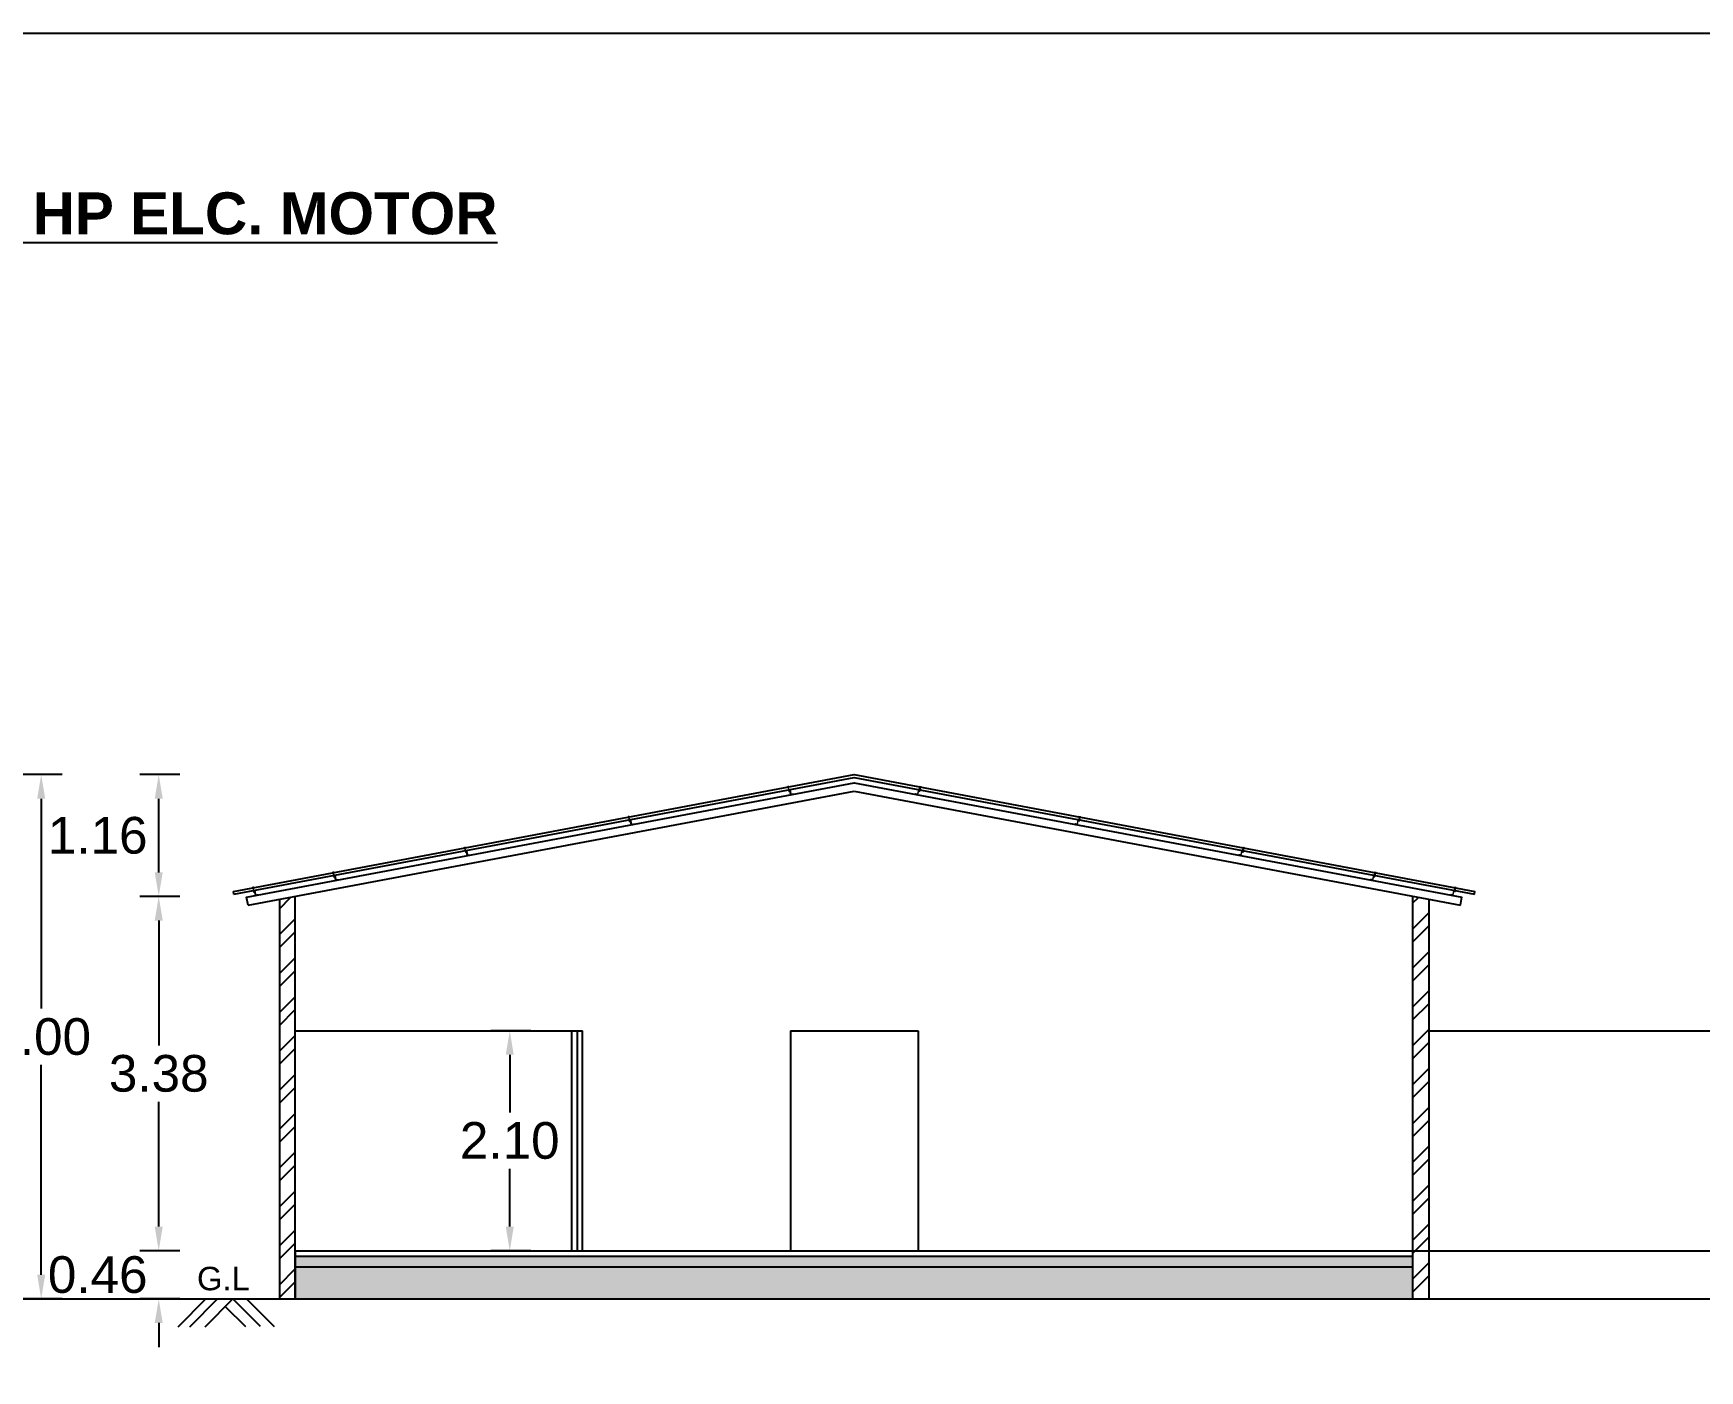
# Model space of a CAD drawing. Header units: metres. Extents: x 3715 to 4596, y 2418 to 2709.
# Drawn here: x 4073.72 to 4089.63, y 2562.76 to 2575.53 of the extents above; entities that cross this region are included whole.
import ezdxf

# ---------------------------------------------------------------- set-up
doc = ezdxf.new("R2010")
doc.units = ezdxf.units.M
doc.header["$MEASUREMENT"] = 0
doc.layers.add('BLK_6_PLINTH_HEIGHT', color=7, linetype='Continuous')
doc.styles.get("Standard").update_dxf_attribs({"font": 'arial.ttf'})
doc.dimstyles.get("Standard").update_dxf_attribs({"dimtxt": 0.35, "dimasz": 0.23, "dimexe": 0.18, "dimexo": 0.0625, "dimgap": 0.09, "dimtad": 0, "dimtih": 1, "dimtoh": 1, "dimzin": 0, "dimdsep": 46, "dimtxsty": 'Standard', "dimcen": 0.09, "dimadec": 0, "dimazin": 0, "dimtfac": 1, "dimtofl": 0, "dimtmove": 2, "dimatfit": 3, "dimfxl": 0, "dimtolj": 1, "dimtzin": 0, "dimarcsym": 0})
pattern_1 = [(45, (-9551.703599911916, 1769.26615333448), (-0.1856155300614687, 0.1856155300614688), []), (45, (-9551.579856225417, 1769.26615333448), (-0.1856155300614687, 0.1856155300614688), [])]

# ---------------------------------------------------------------- blocks, each defined once
blk = doc.blocks.new('z1')
at = {"lineweight": 13}
for p, q in [((-26.21266763677704, 38.51247690804303), (-36.7593618912797, 42.12602257321122)), ((-25.81486624268291, 35.83836520073237), (-36.36166423504618, 39.45194640895352)), ((-25.41706484858878, 33.16425349345081), (-35.96396657879814, 36.7778702446958)), ((-25.01926345449465, 30.49014178616926), (-35.56626892255008, 34.10379408040899)), ((-24.6214620604078, 27.8160300788586), (-35.1685712663093, 31.42971791615128)), ((-24.22366066631366, 25.14191837157705), (-34.77087361006852, 28.75564175189357)), ((-23.82585927222681, 22.46780666426639), (-34.37317595382046, 26.08156558763585)), ((-23.4280578781254, 19.79369495695573), (-33.97547829758696, 23.40748942334903)), ((-23.03025648404582, 17.11958324967418), (-33.57778064133891, 20.73341325909132)), ((-22.63245508994442, 14.44547154236352), (-33.1800829851054, 18.0593370948045)), ((-22.23465369585028, 11.77135983508196), (-32.78238532885735, 15.38526093054679))]:
    blk.add_line(p, q, dxfattribs=at)
for points in [[(11.97517658911238, -79.09864186949562, 0.4142135623775085), (23.35940389663301, -87.4890750295308), (43.13406436382503, -84.49528088216903, -0.4142135623734347), (54.51829167132382, -92.88571404234972), (5.081640501666698, -100.3701994107396), (5.081640501666698, -100.3701994107396), (5.081640501666698, -100.3701994107396), (5.081640501666698, -100.3701994107396), (5.081640501666698, -100.3701994107396), (54.51829167074174, -92.88571404336835), (54.51829167074174, -92.88571404336835), (54.51829167074174, -92.88571404336835), (5.081640502714435, -100.370199410594), (-6.893536086485255, -21.27155754083651, 0.4142135623728482), (-18.27776339410775, -12.88112438068492), (-38.0524238614089, -15.87491852804669, -0.4142135623694903), (-49.43665116898047, -7.484485367895102), (-5.82077e-11, 4.074536e-10), (11.97519210710015, -79.09874436972314)], [(-21.48930624488276, 52.32279170819675), (-21.48930624478817, 52.32279170810943, 0.2075221368599872), (-32.17818170858663, 56.78417078964412), (-31.79311866331409, 54.15623434458393), (-35.71128038661846, 53.58211875369307), (-36.0935832311734, 56.19121768284821, 0.2074988253480233), (-44.98160288141661, 48.76616426109103), (-44.98160288140934, 48.76616426109103)]]:
    blk.add_lwpolyline(points, format="xyb", dxfattribs=at)
for points in [[(-47.91813996098063, 48.32158583021373), (-18.55276916531875, 52.76737013907404), (-17.81180511381535, 47.87314167310251), (-47.17717590949904, 43.42735736424219)], [(56.81604760282789, -91.92402572670834), (56.81604760282789, -91.92402572670834)]]:
    blk.add_lwpolyline(points, close=True, dxfattribs=at)
blk.add_lwpolyline([(-37.18377734442038, 44.94031270348933), (-25.33198236604221, -34.31017562406487), (-18.90925461847655, -43.83818444772623), (-15.55823462913395, -32.71493473721785), (-27.39582498755772, 46.42216441605706)], dxfattribs=at)
blk = doc.blocks.new('*D110')
at = {"layer": 'BLK_6_PLINTH_HEIGHT', "color": 0, "lineweight": -2, "ltscale": 0.1}
for p, q in [((4074.919083941641, 2564.138465500532), (4074.919083941641, 2564.368465500532)), ((4075.119083941642, 2563.908465500532), (4074.739083941642, 2563.908465500532)), ((4075.119083941642, 2563.448465500738), (4074.739083941642, 2563.448465500738)), ((4074.919083941641, 2563.218465500737), (4074.919083941641, 2562.988465500737))]:
    blk.add_line(p, q, dxfattribs=at)
at = {"layer": 'BLK_6_PLINTH_HEIGHT', "color": 0, "ltscale": 0.1}
for points in [[(4074.880750608308, 2564.138465500532), (4074.957417274975, 2564.138465500532), (4074.919083941641, 2563.908465500532)], [(4074.880750608308, 2563.218465500737), (4074.957417274975, 2563.218465500737), (4074.919083941641, 2563.448465500738)]]:
    blk.add_solid(points, dxfattribs=at)
at = {"layer": 'BLK_6_PLINTH_HEIGHT', "color": 0, "ltscale": 0.1, "insert": (4074.336682850236, 2563.678465500635), "char_height": 0.35, "attachment_point": 5}
blk.add_mtext('\\A1;0.46', dxfattribs=at)
blk = doc.blocks.new('*D111')
at = {"color": 0, "lineweight": -2, "ltscale": 0.1}
for p, q in [((4078.470139957346, 2566.008465500532), (4078.090139957346, 2566.008465500532)), ((4078.270139957345, 2565.778465500532), (4078.270139957345, 2565.227166046235)), ((4078.270139957345, 2564.138465500532), (4078.270139957345, 2564.68976495483)), ((4078.470139957346, 2563.908465500532), (4078.090139957346, 2563.908465500532))]:
    blk.add_line(p, q, dxfattribs=at)
at = {"color": 0, "ltscale": 0.1}
for points in [[(4078.231806624013, 2565.778465500532), (4078.308473290679, 2565.778465500532), (4078.270139957345, 2566.008465500532)], [(4078.231806624013, 2564.138465500532), (4078.308473290679, 2564.138465500532), (4078.270139957345, 2563.908465500532)]]:
    blk.add_solid(points, dxfattribs=at)
at = {"color": 0, "ltscale": 0.1, "insert": (4078.270139957345, 2564.958465500533), "char_height": 0.35, "attachment_point": 5}
blk.add_mtext('\\A1;2.10', dxfattribs=at)
blk = doc.blocks.new('*D112')
at = {"color": 0, "lineweight": -2, "ltscale": 0.1}
for p, q in [((4075.119083941642, 2567.289482729649), (4074.739083941642, 2567.289482729649)), ((4074.919083941641, 2567.059482729649), (4074.919083941641, 2565.867794033235)), ((4074.919083941641, 2564.138465500532), (4074.919083941641, 2565.330154196946)), ((4075.119083941642, 2563.908465500532), (4074.739083941642, 2563.908465500532))]:
    blk.add_line(p, q, dxfattribs=at)
at = {"color": 0, "ltscale": 0.1}
for points in [[(4074.880750608308, 2567.059482729649), (4074.957417274975, 2567.059482729649), (4074.919083941641, 2567.289482729649)], [(4074.880750608308, 2564.138465500532), (4074.957417274975, 2564.138465500532), (4074.919083941641, 2563.908465500532)]]:
    blk.add_solid(points, dxfattribs=at)
at = {"color": 0, "ltscale": 0.1, "insert": (4074.919083941641, 2565.598974115091), "char_height": 0.35, "attachment_point": 5}
blk.add_mtext('\\A1;3.38', dxfattribs=at)
blk = doc.blocks.new('*D113')
at = {"color": 0, "lineweight": -2, "ltscale": 0.1}
for p, q in [((4075.119083941642, 2568.452278585883), (4074.739083941642, 2568.452278585883)), ((4074.919083941641, 2567.519482729648), (4074.919083941641, 2568.222278585883)), ((4075.119083941642, 2567.289482729648), (4074.739083941642, 2567.289482729648))]:
    blk.add_line(p, q, dxfattribs=at)
at = {"color": 0, "ltscale": 0.1}
for points in [[(4074.880750608308, 2568.222278585883), (4074.957417274975, 2568.222278585883), (4074.919083941641, 2568.452278585883)], [(4074.880750608308, 2567.519482729648), (4074.957417274975, 2567.519482729648), (4074.919083941641, 2567.289482729648)]]:
    blk.add_solid(points, dxfattribs=at)
at = {"color": 0, "ltscale": 0.1, "insert": (4074.336682850236, 2567.870880657766), "char_height": 0.35, "attachment_point": 5}
blk.add_mtext('\\A1;1.16', dxfattribs=at)
blk = doc.blocks.new('*D11')
at = {"color": 0, "lineweight": -2, "ltscale": 0.1}
for p, q in [((4073.997046221319, 2568.452278585883), (4073.617046221318, 2568.452278585883)), ((4073.797046221319, 2568.222278585883), (4073.797046221319, 2566.219072589013)), ((4073.797046221319, 2563.678465500738), (4073.797046221319, 2565.681671497608)), ((4073.997046221319, 2563.448465500738), (4073.617046221318, 2563.448465500738))]:
    blk.add_line(p, q, dxfattribs=at)
at = {"color": 0, "ltscale": 0.1}
for points in [[(4073.758712887985, 2568.222278585883), (4073.835379554652, 2568.222278585883), (4073.797046221319, 2568.452278585883)], [(4073.758712887985, 2563.678465500738), (4073.835379554652, 2563.678465500738), (4073.797046221319, 2563.448465500738)]]:
    blk.add_solid(points, dxfattribs=at)
at = {"color": 0, "ltscale": 0.1, "insert": (4073.797046221318, 2565.950372043311), "char_height": 0.35, "attachment_point": 5}
blk.add_mtext('\\A1;5.00', dxfattribs=at)

msp = doc.modelspace()

# ---------------------------------------------------------------- hatches: boundary and pattern name
at = {"ltscale": 0.1}
h = msp.add_hatch(dxfattribs=at)
h.set_pattern_fill('ANSI32', color=256, scale=0.7)
h.set_pattern_definition(pattern_1)
h.paths.add_polyline_path([(4076.222151151166, 2567.289482729649), (4076.072151151167, 2567.261265500538), (4076.072151151168, 2563.448465500738), (4076.222151151168, 2563.448465500738)])
h = msp.add_hatch(dxfattribs=at)
h.set_pattern_fill('ANSI32', color=256, scale=0.7)
h.set_pattern_definition(pattern_1)
h.paths.add_polyline_path([(4087.044951151171, 2567.261265500538), (4086.892551151165, 2567.289934205315), (4086.892551151165, 2563.908465500532), (4087.044951151171, 2563.908465500532)])
h.paths.add_polyline_path([(4087.044951151171, 2563.908465500532), (4086.892551151165, 2563.908465500532), (4086.892551151165, 2563.448465500738), (4087.044951151171, 2563.448465500738)])
h = msp.add_hatch(dxfattribs=at)
h.set_pattern_fill('AR-CONC', color=256, scale=0.03)
h.set_pattern_definition([(50, (-9551.703599911916, 1769.26615333448), (0.215178054780226, -0.0188256404947785), [0.0225, -0.2475]), (355, (-9551.703599911916, 1769.26615333448), (-0.0416254000839, 0.2256576401100036), [0.018, -0.198]), (100.45144446, (-9551.685668407616, 1769.26458453128), (0.1735526540181336, 0.2068319972905888), [0.0191220575999998, -0.2103426335999984]), (46.18420000000002, (-9551.703599911916, 1769.32615333448), (0.3201723992014717, -0.049655784237923), [0.0337499999999996, -0.371249999999997]), (96.63563549000001, (-9551.676918888414, 1769.32201534238), (0.2803985837022685, 0.2922355802323651), [0.0286831026, -0.315514128]), (351.1841639899999, (-9551.703599911916, 1769.32615333448), (0.2803985835164319, 0.292235580080997), [0.027, -0.2970000002999999]), (21, (-9551.673599911917, 1769.31115333448), (0.1790721156355385, -0.1207856671996016), [0.0225, -0.2475]), (326, (-9551.673599911917, 1769.31115333448), (0.0729945995764745, 0.2175450135140559), [0.018, -0.198]), (71.45144474, (-9551.658677235717, 1769.30108786228), (0.2520667130189913, 0.0967593458419062), [0.019122057, -0.2103426336]), (37.50000000000001, (-9551.703599911916, 1769.26615333448), (0.0036479565951872, 0.0998681561493935), [0, -0.1956, 0, -0.201, 0, -0.19875]), (7.499999999999999, (-9551.703599911916, 1769.26615333448), (0.0789208612326446, 0.1183235135647081), [0, -0.1146, 0, -0.1911, 0, -0.07575]), (327.5, (-9551.770499911916, 1769.26615333448), (0.1601467308517227, -0.0067664615203139), [0, -0.075, 0, -0.234, 0, -0.3105]), (317.5, (-9551.800499911917, 1769.26615333448), (0.1749558508027158, 0.0300314946996953), [0, -0.0975, 0, -0.1554, 0, -0.2205])])
h.paths.add_polyline_path([(4086.892551151165, 2563.854865500745), (4076.222151151168, 2563.854865500745), (4076.222151151168, 2563.75326550075), (4086.892551151165, 2563.75326550075)])
h = msp.add_hatch()
h.set_pattern_fill('AR-SAND', color=256, scale=0.08, style=0)
h.set_pattern_definition([(37.50000000000001, (-9551.703599911916, 1769.26615333448), (-0.0050394686487687, 0.1541459015210527), [0, -0.1216, 0, -0.136, 0, -0.13]), (7.499999999999999, (-9551.703599911916, 1769.26615333448), (0.1415821364214182, 0.2257716852183792), [0, -0.0656, 0, -0.1096, 0, -0.042]), (327.5, (-9551.801999911917, 1769.26615333448), (0.2491313489401196, 0.0004527242829572), [0, -0.04, 0, -0.144, 0, -0.188]), (317.5, (-9551.801999911917, 1769.26615333448), (0.2404901283657835, 0.07021404519474), [0, -0.02, 0, -0.0944, 0, -0.108])])
h.paths.add_polyline_path([(4076.222151151168, 2563.75326550075), (4076.222151151168, 2563.448465500738), (4086.892551151165, 2563.448465500738), (4086.892551151165, 2563.75326550075)])

# ---------------------------------------------------------------- linework, layer by layer
for p, q in [((4075.772151151159, 2567.204831042316), (4081.55855115117, 2568.29333887249)), ((4081.55855115117, 2568.29333887249), (4087.344951151174, 2567.204831042316)), ((4075.637361371756, 2567.312569284762), (4075.632665616797, 2567.337531453836)), ((4076.072151151167, 2567.261265500538), (4076.072151151168, 2563.448465500738)), ((4076.222151151168, 2563.448465500738), (4076.222151151166, 2567.289482729648)), ((4086.892551151165, 2563.448465500738), (4086.892551151165, 2567.289934205316)), ((4087.044951151171, 2567.261265500538), (4087.044951151171, 2563.448465500738)), ((4087.344951151174, 2567.204831042316), (4087.359740930579, 2567.283452047303)), ((4087.479740930584, 2567.312569284762), (4087.484436685541, 2567.337531453836)), ((4076.222151151166, 2566.008465500532), (4078.963555433285, 2566.008465500532)), ((4078.863555433284, 2563.908465500532), (4078.863555433284, 2566.008465500532)), ((4078.863555433284, 2566.008465500532), (4078.963555433285, 2566.008465500532)), ((4078.913555433285, 2566.008465500532), (4078.913555433285, 2563.908465500532)), ((4078.963555433285, 2563.908465500532), (4078.963555433285, 2566.008465500532)), ((4080.94896450217, 2566.008465500532), (4080.94896450217, 2563.908465500532)), ((4080.94896450217, 2566.008465500532), (4082.168164502177, 2566.008465500532)), ((4082.168164502177, 2566.008465500532), (4082.168164502177, 2563.908465500532)), ((4087.044951151171, 2566.008465500532), (4090.092951151167, 2566.008465500532)), ((4076.222151151166, 2563.908465500532), (4091.94715115117, 2563.908465500532)), ((4076.222151151168, 2563.854865500745), (4086.892551151165, 2563.854865500745)), ((4076.222151151168, 2563.75326550075), (4086.892551151165, 2563.75326550075)), ((4073.172471956324, 2563.448465500738), (4139.133613095057, 2563.448465500738))]:
    msp.add_line(p, q, dxfattribs=at)
at = {"lineweight": 25}
for p, q in [((4075.370233287857, 2563.448465500738), (4075.101961776433, 2563.180193989314)), ((4075.481733947721, 2563.448465500738), (4075.213462436296, 2563.180193989314)), ((4075.757206990926, 2563.448465500738), (4076.021420593363, 2563.184251898297)), ((4075.554638260605, 2563.375561187853), (4075.745947550157, 2563.184251898297))]:
    msp.add_line(p, q, dxfattribs=at)
at = {"ltscale": 0.1}
msp.add_lwpolyline([(4028.150119743027, 2494.21816701614), (4146.150119743027, 2494.21816701614), (4146.150119743027, 2575.527440263516), (4028.150119743027, 2575.527440263516)], close=True, dxfattribs=at)
for points in [[(4075.632665616797, 2567.337531453836), (4081.55855115117, 2568.452278585883), (4087.484436685541, 2567.337531453836)], [(4075.637361371756, 2567.312569284762), (4081.55855115117, 2568.426433075518), (4087.479740930584, 2567.312569284762)], [(4075.772151151159, 2567.204831042316), (4075.757361371756, 2567.283452047302), (4081.55855115117, 2568.37474205477), (4087.359740930579, 2567.283452047303)]]:
    msp.add_lwpolyline(points, dxfattribs=at)
at = {"lineweight": 25}
msp.add_lwpolyline([(4075.891756175931, 2563.184251898297), (4075.62754257349, 2563.448465500738), (4075.359271062065, 2563.180193989314)], dxfattribs=at)
at = {"layer": 'BLK_6_PLINTH_HEIGHT'}
msp.add_line((4076.222151151166, 2563.908465500532), (4076.222151151168, 2563.448465500738), dxfattribs=at)

# ---------------------------------------------------------------- block references
at = {"yscale": 0.0005083537270172, "zscale": 0.0005083537270172}
for p, xscale, rotation in [((4080.945912713324, 2568.311222674231), 0.0005083537270172, 2.044738872733974), ((4082.171189589021, 2568.311222674223), -0.0005083537270172, 357.9552611264868), ((4079.423357074083, 2568.024807332189), 0.0005083537270172, 2.044738872733974), ((4083.693745228258, 2568.02480733216), -0.0005083537270172, 357.9552611264868), ((4077.858742559657, 2567.7304800907), 0.0005083537270172, 2.044738872733974), ((4085.258359742679, 2567.730480090649), -0.0005083537270172, 357.9552611264868), ((4076.602295356468, 2567.494123700047), 0.0005083537270172, 2.044738872733974), ((4086.514806945864, 2567.49412369998), -0.0005083537270172, 357.9552611264868), ((4075.836959394077, 2567.350152632065), 0.0005083537270172, 2.044738872733974), ((4087.280142908261, 2567.350152632065), -0.0005083537270172, 357.9552611272662)]:
    msp.add_blockref('z1', p, dxfattribs=dict(at, xscale=xscale, rotation=rotation))

# ---------------------------------------------------------------- texts
at = {"lineweight": 25}
msp.add_text('G.L', height=0.2237825034148131, dxfattribs=at).set_placement((4075.284559297973, 2563.530802109669))
at = {"insert": (4030.145984945905, 2574.009617300864), "char_height": 0.4, "attachment_point": 1}
msp.add_mtext_dynamic_manual_height_columns("\\A1;{\\fArial|b1|i0|c0|p34;\\LPLAN SHOWING THE PROPOSED CONSTRUCTION OF INDUSTRIAL BUILDING FOR 'M/S OCTAVIAN GARMENTS PVT. LTD' & PROPOSED INSTALLATION OF 377.0 HP ELC. MOTOR  \\PBEARING S.NO : 60/3A, SIVAGNAPURAM ROAD, EPPODUMVENDRAN VILLAGE & PANCHAYAT, OTTAPIDARAM TALUK.\\H1.44331x; }", width=89.07252285574805, gutter_width=1, heights=[0], dxfattribs=at)

# ---------------------------------------------------------------- dimensions: what is measured, and where the dimension line sits
at = {"ltscale": 0.1}
for base, p1, p2, picture, middle in [((4073.797046221319, 2563.448465500738), (4081.55855115117, 2568.452278585883), (4081.558551151168, 2563.448465500738), '*D11', (4073.797046221318, 2565.950372043311)), ((4074.919083941641, 2568.452278585883), (4076.222151151166, 2567.289482729648), (4081.55855115117, 2568.452278585883), '*D113', (4074.336682850236, 2567.870880657766)), ((4074.919083941641, 2567.289482729649), (4076.222151151168, 2563.908465500532), (4076.222151151166, 2567.289482729649), '*D112', (4074.919083941641, 2565.598974115091)), ((4078.270139957345, 2566.008465500532), (4078.863555433284, 2563.908465500532), (4078.863555433284, 2566.008465500532), '*D111', (4078.270139957345, 2564.958465500533))]:
    dim = msp.add_linear_dim(base=base, p1=p1, p2=p2, angle=90, dimstyle='Standard', dxfattribs=at)
    dim.commit()
    dim.dimension.update_dxf_attribs({"geometry": picture, "text_midpoint": middle})
at = {"layer": 'BLK_6_PLINTH_HEIGHT', "color": 7, "ltscale": 0.1}
dim = msp.add_linear_dim(base=(4074.919083941641, 2563.908465500532), p1=(4076.222151151168, 2563.448465500738), p2=(4076.222151151166, 2563.908465500532), angle=90, dimstyle='Standard', dxfattribs=at)
dim.commit()
dim.dimension.update_dxf_attribs({"geometry": '*D110', "text_midpoint": (4074.336682850236, 2563.678465500635)})

doc.saveas('drawing.dxf')
